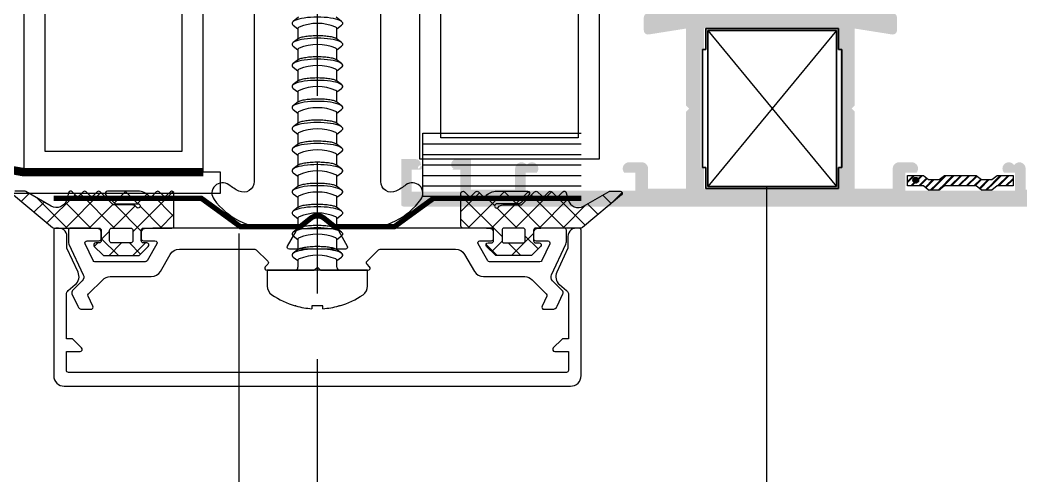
# Model space of a CAD drawing. Header units: inches. Extents: x 21 to 32698, y 13 to 3712.
# Drawn here: x 5369.68 to 5379.17, y 960.73 to 965.06 of the extents above; entities that cross this region are included whole.
import ezdxf

# ---------------------------------------------------------------- set-up
doc = ezdxf.new("R2010")
doc.units = ezdxf.units.IN
doc.header["$MEASUREMENT"] = 0
doc.set_wipeout_variables(frame=1)
doc.linetypes.add('1+1 dbx a2$0$374_BLD_A1_BLOK_2$0$HIDDEN', pattern=[0.375, 0.25, -0.125])
doc.linetypes.add('HIDDEN', pattern=[9.525, 6.35, -3.175])
for name, color, linetype, lineweight in [('Z_MİM_-KM-GLAZ', 8, 'Continuous', 25), ('Z_MİM_-KM-STRS', 8, 'Continuous', 25), ('Z_MİM_-KM-STRS-HID', 8, 'HIDDEN', 25), ('Z_MİM_78-köpük', 8, 'Continuous', 25), ('Z_MİM_aksesuar_k', 8, 'Continuous', 25), ('Z_MİM_ALUMINIUM', 8, 'Continuous', 25), ('Z_MİM_axis-su yalıtım', 8, 'HIDDEN', 25), ('Z_MİM_fitiller_k', 8, 'Continuous', 25), ('Z_MİM_MYM_alüminyum levha', 8, 'Continuous', 25), ('Z_MİM_MYM_CAM', 8, 'Continuous', 25), ('Z_MİM_MYM_MEMBRAN_', 8, 'HIDDEN', 25), ('Z_MİM_PROFIL', 8, 'Continuous', 25), ('Z_MİM_TR', 8, 'Continuous', 25), ('Z_MİM_yazı_numara_k', 8, 'Continuous', 25)]:
    doc.layers.add(name, color=color, linetype=linetype, lineweight=lineweight)
pattern_1 = [(45, (15.19323, -18.45002), (-0.1122532, 0.1122532), []), (135, (15.19323, -18.45002), (-0.1122532, -0.1122532), [])]

# ---------------------------------------------------------------- blocks, each defined once
blk = doc.blocks.new('D09056')
at = {"layer": 'Z_MİM_78-köpük'}
blk.add_lwpolyline([(6, -9.143, -0.314914), (6.657, -8.204, 0.149332), (9.81, -5.822, 0.850698), (8.418, -4.422, -0.156616), (5.062, -5.5), (5, -5.5), (5, -5.509), (1.8, -5.509), (1.8, -1.16), (0.625, -0.219, 0.351086), (-0.625, -0.219), (-1.8, -1.16), (-1.8, -5.509), (-5, -5.509), (-5.062, -5.5, -0.156616), (-8.418, -4.422, 0.850698), (-9.81, -5.822, 0.149332), (-6.657, -8.204, -0.314914), (-6, -9.143), (-6, -25.073, -0.555494), (-7.442, -25.97, -0.047351), (-8.397, -25.381, 0.866334), (-9.803, -26.775, 0.237484), (-4.371, -29.509), (4.371, -29.509, 0.237484), (9.803, -26.775, 0.866334), (8.397, -25.381, -0.047351), (7.442, -25.97, -0.555494), (6, -25.073)], format="xyb", close=True, dxfattribs=at)
blk = doc.blocks.new('32323')
at = {"linetype": 'Continuous'}
for p, q in [((-1.448, -20.668), (-1.955, -21.059)), ((2.621, -21.059), (2.112, -20.667)), ((-1.955, -21.413), (-1.517, -21.75)), ((-1.517, -21.715), (-1.517, -22.721)), ((2.183, -21.75), (2.621, -21.413)), ((2.183, -22.721), (2.183, -21.715)), ((-1.448, -22.668), (-1.955, -23.059)), ((2.621, -23.059), (2.112, -22.667)), ((-1.955, -23.413), (-1.517, -23.75)), ((-1.517, -23.715), (-1.517, -24.721)), ((2.183, -23.75), (2.621, -23.413)), ((2.183, -24.721), (2.183, -23.715)), ((-1.448, -24.668), (-1.955, -25.059)), ((2.621, -25.059), (2.112, -24.667)), ((-1.955, -25.413), (-1.517, -25.75)), ((2.183, -25.75), (2.621, -25.413)), ((-1.517, -25.715), (-1.517, -26.721)), ((2.183, -26.721), (2.183, -25.715)), ((-1.448, -26.668), (-1.955, -27.059)), ((-1.955, -27.413), (-1.517, -27.75)), ((2.621, -27.059), (2.112, -26.667)), ((2.183, -27.75), (2.621, -27.413)), ((-1.517, -27.715), (-1.517, -28.721)), ((2.183, -28.721), (2.183, -27.715)), ((-1.448, -28.668), (-1.955, -29.059)), ((-1.955, -29.413), (-1.517, -29.75)), ((2.621, -29.059), (2.112, -28.667)), ((2.183, -29.75), (2.621, -29.413)), ((-1.517, -29.715), (-1.517, -30.721)), ((2.183, -30.721), (2.183, -29.715)), ((-1.448, -30.668), (-1.955, -31.059)), ((2.621, -31.059), (2.112, -30.667)), ((-1.955, -31.413), (-1.517, -31.75)), ((-1.517, -31.715), (-1.517, -32.721)), ((2.183, -31.75), (2.621, -31.413)), ((2.183, -32.721), (2.183, -31.715)), ((-1.448, -32.668), (-1.955, -33.059)), ((2.621, -33.059), (2.112, -32.667)), ((-1.955, -33.413), (-1.517, -33.75)), ((-1.517, -33.715), (-1.517, -34.721)), ((2.183, -33.75), (2.621, -33.413)), ((2.183, -34.721), (2.183, -33.715)), ((-1.448, -34.668), (-1.955, -35.059)), ((2.621, -35.059), (2.112, -34.667)), ((-1.955, -35.413), (-1.517, -35.75)), ((-1.517, -35.715), (-1.517, -36.721)), ((2.183, -35.75), (2.621, -35.413)), ((2.183, -36.721), (2.183, -35.715)), ((-1.448, -36.668), (-1.955, -37.059)), ((2.621, -37.059), (2.112, -36.667)), ((-1.955, -37.413), (-1.517, -37.75)), ((-1.517, -37.715), (-1.517, -38.721)), ((2.183, -37.75), (2.621, -37.413)), ((2.183, -38.721), (2.183, -37.715)), ((-1.448, -38.668), (-1.955, -39.059)), ((2.621, -39.059), (2.112, -38.667)), ((-1.955, -39.413), (-1.517, -39.75)), ((-1.517, -39.715), (-1.517, -40.721)), ((2.183, -39.75), (2.621, -39.413)), ((2.183, -40.721), (2.183, -39.715)), ((-1.448, -40.668), (-1.955, -41.059)), ((2.621, -41.059), (2.112, -40.667)), ((-1.955, -41.413), (-1.517, -41.75)), ((-1.517, -41.715), (-1.517, -42.721)), ((2.183, -41.75), (2.621, -41.413)), ((2.183, -42.721), (2.183, -41.715)), ((-1.448, -42.668), (-1.955, -43.059)), ((2.621, -43.059), (2.112, -42.667)), ((-1.955, -43.413), (-1.517, -43.75)), ((2.183, -43.75), (2.621, -43.413)), ((-1.517, -43.715), (-1.517, -44.374)), ((2.183, -44.374), (2.183, -43.715)), ((-4.417, -44.674), (-4.417, -46.174)), ((5.083, -44.674), (-4.417, -44.674)), ((5.083, -46.174), (5.083, -44.674)), ((-1.702, -48.056), (-1.767, -48.056)), ((-0.187, -48.056), (-0.187, -48.318)), ((0.853, -48.056), (-0.187, -48.056)), ((0.853, -48.318), (0.853, -48.056)), ((2.433, -48.056), (2.367, -48.056))]:
    blk.add_line(p, q, dxfattribs=at)
at = {"linetype": 'Continuous', "flags": 128}
for points in [[(0.333, -20.65), (0.006, -20.655), (-0.315, -20.672), (-0.623, -20.698), (-0.914, -20.735), (-1.182, -20.781), (-1.421, -20.836), (-1.628, -20.898), (-1.798, -20.966), (-1.929, -21.039), (-2.017, -21.116), (-2.062, -21.196), (-2.062, -21.276), (-2.017, -21.355), (-1.955, -21.413)], [(2.621, -21.413), (2.682, -21.355), (2.727, -21.276), (2.727, -21.196), (2.682, -21.116), (2.594, -21.039), (2.464, -20.966), (2.293, -20.898), (2.087, -20.836), (1.847, -20.781), (1.58, -20.735), (1.289, -20.698), (0.98, -20.672), (0.659, -20.655), (0.333, -20.65)], [(0.333, -22.65), (0.006, -22.655), (-0.315, -22.672), (-0.623, -22.698), (-0.914, -22.735), (-1.182, -22.781), (-1.421, -22.836), (-1.628, -22.898), (-1.798, -22.966), (-1.929, -23.039), (-2.017, -23.116), (-2.062, -23.196), (-2.062, -23.276), (-2.017, -23.355), (-1.955, -23.413)], [(2.621, -23.413), (2.682, -23.355), (2.727, -23.276), (2.727, -23.196), (2.682, -23.116), (2.594, -23.039), (2.464, -22.966), (2.293, -22.898), (2.087, -22.836), (1.847, -22.781), (1.58, -22.735), (1.289, -22.698), (0.98, -22.672), (0.659, -22.655), (0.333, -22.65)], [(0.333, -24.65), (0.006, -24.655), (-0.315, -24.672), (-0.623, -24.698), (-0.914, -24.735), (-1.182, -24.781), (-1.421, -24.836), (-1.628, -24.898), (-1.798, -24.966), (-1.929, -25.039), (-2.017, -25.116), (-2.062, -25.196), (-2.062, -25.276), (-2.017, -25.355), (-1.955, -25.413)], [(2.621, -25.413), (2.682, -25.355), (2.727, -25.276), (2.727, -25.196), (2.682, -25.116), (2.594, -25.039), (2.464, -24.966), (2.293, -24.898), (2.087, -24.836), (1.847, -24.781), (1.58, -24.735), (1.289, -24.698), (0.98, -24.672), (0.659, -24.655), (0.333, -24.65)], [(0.333, -26.65), (0.006, -26.655), (-0.315, -26.672), (-0.623, -26.698), (-0.914, -26.735), (-1.182, -26.781), (-1.421, -26.836), (-1.628, -26.898), (-1.798, -26.966), (-1.929, -27.039), (-2.017, -27.116), (-2.062, -27.196), (-2.062, -27.276), (-2.017, -27.355), (-1.955, -27.413)], [(2.621, -27.413), (2.682, -27.355), (2.727, -27.276), (2.727, -27.196), (2.682, -27.116), (2.594, -27.039), (2.464, -26.966), (2.293, -26.898), (2.087, -26.836), (1.847, -26.781), (1.58, -26.735), (1.289, -26.698), (0.98, -26.672), (0.659, -26.655), (0.333, -26.65)], [(0.333, -28.65), (0.006, -28.655), (-0.315, -28.672), (-0.623, -28.698), (-0.914, -28.735), (-1.182, -28.781), (-1.421, -28.836), (-1.628, -28.898), (-1.798, -28.966), (-1.929, -29.039), (-2.017, -29.116), (-2.062, -29.196), (-2.062, -29.276), (-2.017, -29.355), (-1.955, -29.413)], [(2.621, -29.413), (2.682, -29.355), (2.727, -29.276), (2.727, -29.196), (2.682, -29.116), (2.594, -29.039), (2.464, -28.966), (2.293, -28.898), (2.087, -28.836), (1.847, -28.781), (1.58, -28.735), (1.289, -28.698), (0.98, -28.672), (0.659, -28.655), (0.333, -28.65)], [(0.333, -30.65), (0.006, -30.655), (-0.315, -30.672), (-0.623, -30.698), (-0.914, -30.735), (-1.182, -30.781), (-1.421, -30.836), (-1.628, -30.898), (-1.798, -30.966), (-1.929, -31.039), (-2.017, -31.116), (-2.062, -31.196), (-2.062, -31.276), (-2.017, -31.355), (-1.955, -31.413)], [(2.621, -31.413), (2.682, -31.355), (2.727, -31.276), (2.727, -31.196), (2.682, -31.116), (2.594, -31.039), (2.464, -30.966), (2.293, -30.898), (2.087, -30.836), (1.847, -30.781), (1.58, -30.735), (1.289, -30.698), (0.98, -30.672), (0.659, -30.655), (0.333, -30.65)], [(0.333, -32.65), (0.006, -32.655), (-0.315, -32.672), (-0.623, -32.698), (-0.914, -32.735), (-1.182, -32.781), (-1.421, -32.836), (-1.628, -32.898), (-1.798, -32.966), (-1.929, -33.039), (-2.017, -33.116), (-2.062, -33.196), (-2.062, -33.276), (-2.017, -33.355), (-1.955, -33.413)], [(2.621, -33.413), (2.682, -33.355), (2.727, -33.276), (2.727, -33.196), (2.682, -33.116), (2.594, -33.039), (2.464, -32.966), (2.293, -32.898), (2.087, -32.836), (1.847, -32.781), (1.58, -32.735), (1.289, -32.698), (0.98, -32.672), (0.659, -32.655), (0.333, -32.65)], [(0.333, -34.65), (0.006, -34.655), (-0.315, -34.672), (-0.623, -34.698), (-0.914, -34.735), (-1.182, -34.781), (-1.421, -34.836), (-1.628, -34.898), (-1.798, -34.966), (-1.929, -35.039), (-2.017, -35.116), (-2.062, -35.196), (-2.062, -35.276), (-2.017, -35.355), (-1.955, -35.413)], [(2.621, -35.413), (2.682, -35.355), (2.727, -35.276), (2.727, -35.196), (2.682, -35.116), (2.594, -35.039), (2.464, -34.966), (2.293, -34.898), (2.087, -34.836), (1.847, -34.781), (1.58, -34.735), (1.289, -34.698), (0.98, -34.672), (0.659, -34.655), (0.333, -34.65)], [(0.333, -36.65), (0.006, -36.655), (-0.315, -36.672), (-0.623, -36.698), (-0.914, -36.735), (-1.182, -36.781), (-1.421, -36.836), (-1.628, -36.898), (-1.798, -36.966), (-1.929, -37.039), (-2.017, -37.116), (-2.062, -37.196), (-2.062, -37.276), (-2.017, -37.355), (-1.955, -37.413)], [(2.621, -37.413), (2.682, -37.355), (2.727, -37.276), (2.727, -37.196), (2.682, -37.116), (2.594, -37.039), (2.464, -36.966), (2.293, -36.898), (2.087, -36.836), (1.847, -36.781), (1.58, -36.735), (1.289, -36.698), (0.98, -36.672), (0.659, -36.655), (0.333, -36.65)], [(0.333, -38.65), (0.006, -38.655), (-0.315, -38.672), (-0.623, -38.698), (-0.914, -38.735), (-1.182, -38.781), (-1.421, -38.836), (-1.628, -38.898), (-1.798, -38.966), (-1.929, -39.039), (-2.017, -39.116), (-2.062, -39.196), (-2.062, -39.276), (-2.017, -39.355), (-1.955, -39.413)], [(2.621, -39.413), (2.682, -39.355), (2.727, -39.276), (2.727, -39.196), (2.682, -39.116), (2.594, -39.039), (2.464, -38.966), (2.293, -38.898), (2.087, -38.836), (1.847, -38.781), (1.58, -38.735), (1.289, -38.698), (0.98, -38.672), (0.659, -38.655), (0.333, -38.65)], [(0.333, -40.65), (0.006, -40.655), (-0.315, -40.672), (-0.623, -40.698), (-0.914, -40.735), (-1.182, -40.781), (-1.421, -40.836), (-1.628, -40.898), (-1.798, -40.966), (-1.929, -41.039), (-2.017, -41.116), (-2.062, -41.196), (-2.062, -41.276), (-2.017, -41.355), (-1.955, -41.413)], [(2.621, -41.413), (2.682, -41.355), (2.727, -41.276), (2.727, -41.196), (2.682, -41.116), (2.594, -41.039), (2.464, -40.966), (2.293, -40.898), (2.087, -40.836), (1.847, -40.781), (1.58, -40.735), (1.289, -40.698), (0.98, -40.672), (0.659, -40.655), (0.333, -40.65)], [(0.333, -42.65), (0.006, -42.655), (-0.315, -42.672), (-0.623, -42.698), (-0.914, -42.735), (-1.182, -42.781), (-1.421, -42.836), (-1.628, -42.898), (-1.798, -42.966), (-1.929, -43.039), (-2.017, -43.116), (-2.062, -43.196), (-2.062, -43.276), (-2.017, -43.355), (-1.955, -43.413)], [(2.621, -43.413), (2.682, -43.355), (2.727, -43.276), (2.727, -43.196), (2.682, -43.116), (2.594, -43.039), (2.464, -42.966), (2.293, -42.898), (2.087, -42.836), (1.847, -42.781), (1.58, -42.735), (1.289, -42.698), (0.98, -42.672), (0.659, -42.655), (0.333, -42.65)]]:
    blk.add_lwpolyline(points, dxfattribs=at)
at = {"linetype": 'Continuous'}
for centre, radius, start, end in [((0.333, -25.659), 4.412, 66.87388, 113.12612), ((0.333, -27.659), 4.412, 66.87388, 113.12612), ((0.333, -29.659), 4.412, 66.87388, 113.12612), ((0.333, -31.659), 4.412, 66.87388, 113.12612), ((0.333, -33.659), 4.412, 66.87388, 113.12612), ((0.333, -35.659), 4.412, 66.87388, 113.12612), ((0.333, -37.659), 4.412, 66.87388, 113.12612), ((0.333, -39.659), 4.412, 66.87388, 113.12612), ((0.333, -41.659), 4.412, 66.87388, 113.12612), ((0.333, -43.659), 4.412, 66.87388, 113.12612), ((0.333, -45.659), 4.412, 66.87388, 113.12612), ((0.333, -47.659), 4.412, 66.87388, 113.12612), ((-1.817, -44.374), 0.3, 270, 0), ((2.483, -44.374), 0.3, 180, 270), ((-3.417, -46.174), 1, 180, 235.0659), ((4.083, -46.174), 1, 304.9341, 0), ((0.333, -40.805), 7.549, 235.0659, 253.84755), ((0.333, -40.805), 7.549, 286.15245, 304.9341), ((0.333, -40.805), 7.531, 254.32549, 266.04057), ((0.333, -40.805), 7.531, 273.95943, 285.67451)]:
    blk.add_arc(centre, radius, start, end, dxfattribs=at)
for points, knots in [([(-1.4, -21.601), (-1.437, -21.622), (-1.504, -21.659), (-1.513, -21.698), (-1.517, -21.715)], [0, 0, 0, 0, 0.544146, 1, 1, 1, 1]), ([(2.177, -21.715), (2.177, -21.703), (2.177, -21.673), (2.13, -21.634), (2.08, -21.609), (2.065, -21.601)], [0, 0, 0, 0, 0.3131142, 0.7960874, 1, 1, 1, 1]), ([(-1.446, -22.67), (-1.421, -22.652), (-1.366, -22.613), (-1.217, -22.558), (-1.02, -22.508), (-0.781, -22.465), (-0.514, -22.433), (-0.221, -22.409), (0.082, -22.396), (0.394, -22.393), (0.699, -22.4), (0.996, -22.417), (1.271, -22.443), (1.523, -22.478), (1.742, -22.521), (1.922, -22.572), (2.048, -22.622), (2.093, -22.657), (2.11, -22.67)], [0, 0, 0, 0, 0.055523, 0.121419, 0.189295, 0.25398, 0.320615, 0.384043, 0.449365, 0.511897, 0.576262, 0.638514, 0.70255, 0.765196, 0.829608, 0.8932, 0.958568, 1, 1, 1, 1]), ([(-1.4, -23.601), (-1.437, -23.622), (-1.504, -23.659), (-1.513, -23.698), (-1.517, -23.715)], [0, 0, 0, 0, 0.544146, 1, 1, 1, 1]), ([(2.177, -23.715), (2.177, -23.703), (2.177, -23.673), (2.13, -23.634), (2.08, -23.609), (2.065, -23.601)], [0, 0, 0, 0, 0.313114, 0.796087, 1, 1, 1, 1]), ([(-1.446, -24.67), (-1.421, -24.652), (-1.366, -24.613), (-1.217, -24.558), (-1.02, -24.508), (-0.781, -24.465), (-0.514, -24.433), (-0.221, -24.409), (0.082, -24.396), (0.394, -24.393), (0.699, -24.4), (0.996, -24.417), (1.271, -24.443), (1.523, -24.478), (1.742, -24.521), (1.922, -24.572), (2.048, -24.622), (2.093, -24.657), (2.11, -24.67)], [0, 0, 0, 0, 0.055523, 0.121419, 0.189295, 0.25398, 0.320615, 0.384043, 0.449365, 0.511897, 0.576262, 0.638514, 0.70255, 0.765196, 0.829608, 0.8932, 0.958568, 1, 1, 1, 1]), ([(-1.4, -25.601), (-1.437, -25.622), (-1.504, -25.659), (-1.513, -25.698), (-1.517, -25.715)], [0, 0, 0, 0, 0.5441463, 1, 1, 1, 1]), ([(2.177, -25.715), (2.177, -25.703), (2.177, -25.673), (2.13, -25.634), (2.08, -25.609), (2.065, -25.601)], [0, 0, 0, 0, 0.3131142, 0.7960874, 1, 1, 1, 1]), ([(-1.446, -26.67), (-1.421, -26.652), (-1.366, -26.613), (-1.217, -26.558), (-1.02, -26.508), (-0.781, -26.465), (-0.514, -26.433), (-0.221, -26.409), (0.082, -26.396), (0.394, -26.393), (0.699, -26.4), (0.996, -26.417), (1.271, -26.443), (1.523, -26.478), (1.742, -26.521), (1.922, -26.572), (2.048, -26.622), (2.093, -26.657), (2.11, -26.67)], [0, 0, 0, 0, 0.055523, 0.121419, 0.189295, 0.25398, 0.320615, 0.384043, 0.449365, 0.511897, 0.576262, 0.638514, 0.70255, 0.765196, 0.829608, 0.8932, 0.958568, 1, 1, 1, 1]), ([(-1.4, -27.601), (-1.437, -27.622), (-1.504, -27.659), (-1.513, -27.698), (-1.517, -27.715)], [0, 0, 0, 0, 0.544146, 1, 1, 1, 1]), ([(-1.446, -28.67), (-1.421, -28.652), (-1.366, -28.613), (-1.217, -28.558), (-1.02, -28.508), (-0.781, -28.465), (-0.514, -28.433), (-0.221, -28.409), (0.082, -28.396), (0.394, -28.393), (0.699, -28.4), (0.996, -28.417), (1.271, -28.443), (1.523, -28.478), (1.742, -28.521), (1.922, -28.572), (2.048, -28.622), (2.093, -28.657), (2.11, -28.67)], [0, 0, 0, 0, 0.055523, 0.121419, 0.189295, 0.25398, 0.320615, 0.384043, 0.449365, 0.511897, 0.576262, 0.638514, 0.70255, 0.765196, 0.829608, 0.8932, 0.958568, 1, 1, 1, 1]), ([(2.177, -27.715), (2.177, -27.703), (2.177, -27.673), (2.13, -27.634), (2.08, -27.609), (2.065, -27.601)], [0, 0, 0, 0, 0.3131142, 0.7960874, 1, 1, 1, 1]), ([(-1.4, -29.601), (-1.437, -29.622), (-1.504, -29.659), (-1.513, -29.698), (-1.517, -29.715)], [0, 0, 0, 0, 0.544146, 1, 1, 1, 1]), ([(2.177, -29.715), (2.177, -29.703), (2.177, -29.673), (2.13, -29.634), (2.08, -29.609), (2.065, -29.601)], [0, 0, 0, 0, 0.313114, 0.796087, 1, 1, 1, 1]), ([(-1.446, -30.67), (-1.421, -30.652), (-1.366, -30.613), (-1.217, -30.558), (-1.02, -30.508), (-0.781, -30.465), (-0.514, -30.433), (-0.221, -30.409), (0.082, -30.396), (0.394, -30.393), (0.699, -30.4), (0.996, -30.417), (1.271, -30.443), (1.523, -30.478), (1.742, -30.521), (1.922, -30.572), (2.048, -30.622), (2.093, -30.657), (2.11, -30.67)], [0, 0, 0, 0, 0.055523, 0.121419, 0.189295, 0.25398, 0.320615, 0.384043, 0.449365, 0.511897, 0.576262, 0.638514, 0.70255, 0.765196, 0.829608, 0.8932, 0.958568, 1, 1, 1, 1]), ([(-1.4, -31.601), (-1.437, -31.622), (-1.504, -31.659), (-1.513, -31.698), (-1.517, -31.715)], [0, 0, 0, 0, 0.544146, 1, 1, 1, 1]), ([(2.177, -31.715), (2.177, -31.703), (2.177, -31.673), (2.13, -31.634), (2.08, -31.609), (2.065, -31.601)], [0, 0, 0, 0, 0.313114, 0.796087, 1, 1, 1, 1]), ([(-1.446, -32.67), (-1.421, -32.652), (-1.366, -32.613), (-1.217, -32.558), (-1.02, -32.508), (-0.781, -32.465), (-0.514, -32.433), (-0.221, -32.409), (0.082, -32.396), (0.394, -32.393), (0.699, -32.4), (0.996, -32.417), (1.271, -32.443), (1.523, -32.478), (1.742, -32.521), (1.922, -32.572), (2.048, -32.622), (2.093, -32.657), (2.11, -32.67)], [0, 0, 0, 0, 0.0555229, 0.1214188, 0.1892952, 0.2539803, 0.3206149, 0.3840434, 0.4493646, 0.5118974, 0.5762617, 0.6385136, 0.7025505, 0.7651964, 0.8296079, 0.8931997, 0.9585684, 1, 1, 1, 1]), ([(-1.4, -33.601), (-1.437, -33.622), (-1.504, -33.659), (-1.513, -33.698), (-1.517, -33.715)], [0, 0, 0, 0, 0.5441463, 1, 1, 1, 1]), ([(2.177, -33.715), (2.177, -33.703), (2.177, -33.673), (2.13, -33.634), (2.08, -33.609), (2.065, -33.601)], [0, 0, 0, 0, 0.3131142, 0.7960874, 1, 1, 1, 1]), ([(-1.446, -34.67), (-1.421, -34.652), (-1.366, -34.613), (-1.217, -34.558), (-1.02, -34.508), (-0.781, -34.465), (-0.514, -34.433), (-0.221, -34.409), (0.082, -34.396), (0.394, -34.393), (0.699, -34.4), (0.996, -34.417), (1.271, -34.443), (1.523, -34.478), (1.742, -34.521), (1.922, -34.572), (2.048, -34.622), (2.093, -34.657), (2.11, -34.67)], [0, 0, 0, 0, 0.0555229, 0.1214188, 0.1892952, 0.2539803, 0.3206149, 0.3840434, 0.4493646, 0.5118974, 0.5762617, 0.6385136, 0.7025505, 0.7651964, 0.8296079, 0.8931997, 0.9585684, 1, 1, 1, 1]), ([(-1.4, -35.601), (-1.437, -35.622), (-1.504, -35.659), (-1.513, -35.698), (-1.517, -35.715)], [0, 0, 0, 0, 0.544146, 1, 1, 1, 1]), ([(2.177, -35.715), (2.177, -35.703), (2.177, -35.673), (2.13, -35.634), (2.08, -35.609), (2.065, -35.601)], [0, 0, 0, 0, 0.313114, 0.796087, 1, 1, 1, 1]), ([(-1.446, -36.67), (-1.421, -36.652), (-1.366, -36.613), (-1.217, -36.558), (-1.02, -36.508), (-0.781, -36.465), (-0.514, -36.433), (-0.221, -36.409), (0.082, -36.396), (0.394, -36.393), (0.699, -36.4), (0.996, -36.417), (1.271, -36.443), (1.523, -36.478), (1.742, -36.521), (1.922, -36.572), (2.048, -36.622), (2.093, -36.657), (2.11, -36.67)], [0, 0, 0, 0, 0.0555229, 0.1214188, 0.1892952, 0.2539803, 0.3206149, 0.3840434, 0.4493646, 0.5118974, 0.5762617, 0.6385136, 0.7025505, 0.7651964, 0.8296079, 0.8931997, 0.9585684, 1, 1, 1, 1]), ([(-1.4, -37.601), (-1.437, -37.622), (-1.504, -37.659), (-1.513, -37.698), (-1.517, -37.715)], [0, 0, 0, 0, 0.544146, 1, 1, 1, 1]), ([(2.177, -37.715), (2.177, -37.703), (2.177, -37.673), (2.13, -37.634), (2.08, -37.609), (2.065, -37.601)], [0, 0, 0, 0, 0.313114, 0.796087, 1, 1, 1, 1]), ([(-1.446, -38.67), (-1.421, -38.652), (-1.366, -38.613), (-1.217, -38.558), (-1.02, -38.508), (-0.781, -38.465), (-0.514, -38.433), (-0.221, -38.409), (0.082, -38.396), (0.394, -38.393), (0.699, -38.4), (0.996, -38.417), (1.271, -38.443), (1.523, -38.478), (1.742, -38.521), (1.922, -38.572), (2.048, -38.622), (2.093, -38.657), (2.11, -38.67)], [0, 0, 0, 0, 0.0555229, 0.1214188, 0.1892952, 0.2539803, 0.3206149, 0.3840434, 0.4493646, 0.5118974, 0.5762617, 0.6385136, 0.7025505, 0.7651964, 0.8296079, 0.8931997, 0.9585684, 1, 1, 1, 1]), ([(-1.4, -39.601), (-1.437, -39.622), (-1.504, -39.659), (-1.513, -39.698), (-1.517, -39.715)], [0, 0, 0, 0, 0.5441463, 1, 1, 1, 1]), ([(2.177, -39.715), (2.177, -39.703), (2.177, -39.673), (2.13, -39.634), (2.08, -39.609), (2.065, -39.601)], [0, 0, 0, 0, 0.313114, 0.796087, 1, 1, 1, 1]), ([(-1.446, -40.67), (-1.421, -40.652), (-1.366, -40.613), (-1.217, -40.558), (-1.02, -40.508), (-0.781, -40.465), (-0.514, -40.433), (-0.221, -40.409), (0.082, -40.396), (0.394, -40.393), (0.699, -40.4), (0.996, -40.417), (1.271, -40.443), (1.523, -40.478), (1.742, -40.521), (1.922, -40.572), (2.048, -40.622), (2.093, -40.657), (2.11, -40.67)], [0, 0, 0, 0, 0.0555229, 0.1214188, 0.1892952, 0.2539803, 0.3206149, 0.3840434, 0.4493646, 0.5118974, 0.5762617, 0.6385136, 0.7025505, 0.7651964, 0.8296079, 0.8931997, 0.9585684, 1, 1, 1, 1]), ([(-1.4, -41.601), (-1.437, -41.622), (-1.504, -41.659), (-1.513, -41.698), (-1.517, -41.715)], [0, 0, 0, 0, 0.5441463, 1, 1, 1, 1]), ([(2.177, -41.715), (2.177, -41.703), (2.177, -41.673), (2.13, -41.634), (2.08, -41.609), (2.065, -41.601)], [0, 0, 0, 0, 0.313114, 0.796087, 1, 1, 1, 1]), ([(-1.446, -42.67), (-1.421, -42.652), (-1.366, -42.613), (-1.217, -42.558), (-1.02, -42.508), (-0.781, -42.465), (-0.514, -42.433), (-0.221, -42.409), (0.082, -42.396), (0.394, -42.393), (0.699, -42.4), (0.996, -42.417), (1.271, -42.443), (1.523, -42.478), (1.742, -42.521), (1.922, -42.572), (2.048, -42.622), (2.093, -42.657), (2.11, -42.67)], [0, 0, 0, 0, 0.055523, 0.121419, 0.189295, 0.25398, 0.320615, 0.384043, 0.449365, 0.511897, 0.576262, 0.638514, 0.70255, 0.765196, 0.829608, 0.8932, 0.958568, 1, 1, 1, 1]), ([(-1.4, -43.601), (-1.437, -43.622), (-1.504, -43.659), (-1.513, -43.698), (-1.517, -43.715)], [0, 0, 0, 0, 0.544146, 1, 1, 1, 1]), ([(2.177, -43.715), (2.177, -43.703), (2.177, -43.673), (2.13, -43.634), (2.08, -43.609), (2.065, -43.601)], [0, 0, 0, 0, 0.313114, 0.796087, 1, 1, 1, 1])]:
    blk.add_open_spline(points, degree=3, knots=knots, dxfattribs=at)
blk = doc.blocks.new('-KM-AL5 140_164')
at = {"layer": 'Z_MİM_ALUMINIUM'}
for points in [[(17.6932, -35.85), (17.6932, -34.47, 0.544797), (17.665, -34.4518, 0.47748), (17.5682, -34.53), (17.5682, -34.6411), (17.4626, -34.8676, 0.339454), (17.4889, -34.9865), (17.5554, -35.0422, -0.221695), (17.5732, -35.0805), (17.5732, -35.5), (17.5232, -35.5, 0.198912), (17.5091, -35.5059), (17.4291, -35.5859, 0.668179), (17.4432, -35.62), (17.5732, -35.62), (17.5732, -35.8, -0.414214), (17.5532, -35.82), (12.8332, -35.82, -0.414214), (12.8132, -35.8), (12.8132, -35.62), (12.9432, -35.62, 0.668179), (12.9574, -35.5859), (12.8774, -35.5059, 0.198912), (12.8632, -35.5), (12.8132, -35.5), (12.8132, -35.0805, -0.221695), (12.8311, -35.0422), (12.8975, -34.9865, 0.339454), (12.9239, -34.8676), (12.8182, -34.6411), (12.8182, -34.53, 0.47748), (12.7215, -34.4518, 0.544797), (12.6932, -34.47), (12.6932, -35.85, 0.414214), (12.7932, -35.95), (17.5932, -35.95, 0.414214)], [(13.0657, -34.7587), (12.9911, -34.5987, -0.548619), (13.0093, -34.5703), (13.1232, -34.5703, 0.414214), (13.1432, -34.5503), (13.1432, -34.4873, 0.388879), (13.1158, -34.4574), (13.035, -34.4504, 0.02182), (13.0332, -34.4503), (12.8532, -34.4503, 0.414214), (12.8332, -34.4703), (12.8332, -34.5803, 0.109518), (12.8379, -34.6014), (12.9738, -34.8928, -0.315299), (12.9638, -34.9493), (12.872, -35.0411, 0.315299), (12.866, -35.075), (12.9203, -35.1914, 0.291473), (12.9657, -35.2203), (13.0458, -35.2203, 0.548619), (13.064, -35.1918), (13.0194, -35.0962, -0.315299), (13.0234, -35.0736), (13.1574, -34.9396, -0.198912), (13.2281, -34.9103), (13.6186, -34.9103, 0.267949), (13.7052, -34.8603), (13.7976, -34.7003, -0.267949), (13.8842, -34.6503), (14.5993, -34.6503, -0.198912), (14.6135, -34.6561), (14.7221, -34.7648, -0.414214), (14.7221, -34.7931), (14.6991, -34.8161, 0.668179), (14.7132, -34.8503), (15.1632, -34.8503), (15.1932, -34.8203), (15.2232, -34.8503), (15.6732, -34.8503, 0.668179), (15.6874, -34.8161), (15.6643, -34.7931, -0.414214), (15.6643, -34.7648), (15.773, -34.6561, -0.198912), (15.7871, -34.6503), (16.5023, -34.6503, -0.267949), (16.5889, -34.7003), (16.6813, -34.8603, 0.267949), (16.7679, -34.9103), (17.1584, -34.9103, -0.198912), (17.2291, -34.9396), (17.3631, -35.0736, -0.315299), (17.3671, -35.0962), (17.3225, -35.1918, 0.548619), (17.3406, -35.2203), (17.4208, -35.2203, 0.291473), (17.4661, -35.1914), (17.5204, -35.075, 0.315299), (17.5144, -35.0411), (17.4226, -34.9493, -0.315299), (17.4127, -34.8928), (17.5485, -34.6014, 0.109518), (17.5532, -34.5803), (17.5532, -34.4703, 0.414214), (17.5332, -34.4503), (17.3532, -34.4503, 0.02182), (17.3515, -34.4504), (17.2706, -34.4574, 0.388879), (17.2432, -34.4873), (17.2432, -34.5503, 0.414214), (17.2632, -34.5703), (17.3772, -34.5703, -0.548619), (17.3953, -34.5987), (17.3207, -34.7587, -0.291473), (17.3026, -34.7703), (16.8256, -34.7703, -0.267949), (16.8083, -34.7603), (16.7159, -34.6003, -0.57735), (16.7332, -34.5703), (16.8432, -34.5703, 0.414214), (16.8632, -34.5503), (16.8632, -34.4873, 0.388879), (16.8358, -34.4574), (16.755, -34.4504, 0.02182), (16.7532, -34.4503), (15.4132, -34.4503, 0.57735), (15.3959, -34.4803), (15.4767, -34.6203, -0.57735), (15.4594, -34.6503), (14.927, -34.6503, -0.57735), (14.9097, -34.6203), (14.9905, -34.4803, 0.57735), (14.9732, -34.4503), (13.6332, -34.4503, 0.02182), (13.6315, -34.4504), (13.5506, -34.4574, 0.388879), (13.5232, -34.4873), (13.5232, -34.5503, 0.414214), (13.5432, -34.5703), (13.6532, -34.5703, -0.57735), (13.6705, -34.6003), (13.5782, -34.7603, -0.267949), (13.5609, -34.7703), (13.0839, -34.7703, -0.291473)]]:
    blk.add_lwpolyline(points, format="xyb", close=True, dxfattribs=at)
at = {"layer": 'Z_MİM_axis-su yalıtım', "ltscale": 25, "const_width": 0.05, "elevation": -0.0016}
blk.add_lwpolyline([(12.6928, -34.1674), (14.0932, -34.1674), (14.4628, -34.4361), (15.0307, -34.4361), (15.1308, -34.356, -0.350813), (15.2557, -34.356), (15.3557, -34.4361), (15.9236, -34.4361), (16.2932, -34.1674), (17.6937, -34.1674)], format="xyb", dxfattribs=at)
at = {"layer": 'Z_MİM_fitiller_k', "linetype": 'Continuous', "flags": 128}
for points in [[(13.4432, -34.57, -0.414214), (13.4232, -34.59), (13.2432, -34.59, -0.414214), (13.2232, -34.57), (13.2232, -34.47, -0.414214), (13.2432, -34.45), (13.4232, -34.45, -0.414214), (13.4432, -34.47)], [(16.9432, -34.57, 0.414214), (16.9632, -34.59), (17.1432, -34.59, 0.414214), (17.1632, -34.57), (17.1632, -34.47, 0.414214), (17.1432, -34.45), (16.9632, -34.45, 0.414214), (16.9432, -34.47)]]:
    blk.add_lwpolyline(points, format="xyb", close=True, dxfattribs=at)
at = {"layer": 'Z_MİM_MYM_CAM'}
blk.add_line((17.6932, -34.15, -0.0016), (16.1932, -34.15, -0.0016), dxfattribs=at)
blk.add_wipeout([(151.4879, -34.02), (151.7258, -15.4799), (149.45, -15.45), (149.45, 7.15), (9.45, 7.15), (9.45, -15.45), (7.3978, -15.45), (7.5673, -34.0611)])
h = blk.add_hatch()
h.set_pattern_fill('ANSI31', color=256, scale=0.016667, angle=270, style=0)
h.set_pattern_definition([(45, (59.00231, -105.584917), (0.037417734, -0.037417734), [])])
h.paths.add_polyline_path([(20.7877, -34.0503), (20.7877, -33.9503), (20.9377, -33.9503), (20.9877, -33.9903), (21.0877, -33.9903), (21.1377, -33.9503), (21.4377, -33.9503), (21.4877, -33.9903), (21.5877, -33.9903), (21.6377, -33.9503), (21.7877, -33.9503), (21.7877, -34.0503), (21.6377, -34.0503), (21.5877, -34.0903), (21.4877, -34.0903), (21.4377, -34.0503), (21.1377, -34.0503), (21.0877, -34.0903), (20.9877, -34.0903), (20.9377, -34.0503)])
h = blk.add_hatch()
h.set_pattern_fill('ANSI31', color=256, scale=0.016667, angle=90, style=0)
h.set_pattern_definition([(225, (147.39294, 32.41075), (-0.037417734, 0.037417734), [])])
h.paths.add_polyline_path([(20.7877, -34.0503), (20.7877, -33.9503), (20.9377, -33.9503), (20.9877, -33.9903), (21.0877, -33.9903), (21.1377, -33.9503), (21.4377, -33.9503), (21.4877, -33.9903), (21.5877, -33.9903), (21.6377, -33.9503), (21.7877, -33.9503), (21.7877, -34.0503), (21.6377, -34.0503), (21.5877, -34.0903), (21.4877, -34.0903), (21.4377, -34.0503), (21.1377, -34.0503), (21.0877, -34.0903), (20.9877, -34.0903), (20.9377, -34.0503)])
at = {"layer": 'Z_MİM_fitiller_k'}
h = blk.add_hatch(dxfattribs=at)
h.set_pattern_fill('ANSI37', color=256, scale=0.05)
h.set_pattern_definition(pattern_1)
h.paths.add_polyline_path([(12.7132, -30.45, 0.414214), (12.6932, -30.47), (12.6932, -31.38, 0.668179), (12.7274, -31.3942), (12.7657, -31.3559, -0.414214), (12.7939, -31.3559), (12.8322, -31.3942, 0.414214), (12.8605, -31.3942), (12.9009, -31.3537, -0.427607), (12.9298, -31.3544, 0.210768), (13.0332, -31.4), (13.3249, -31.4, 0.668179), (13.3391, -31.3659), (13.2679, -31.2947, 0.198912), (13.2325, -31.28), (13.0332, -31.28, -1.650385), (13.0496, -31.2486, 0.245393), (13.0907, -31.27), (13.2604, -31.27, -0.198912), (13.2745, -31.2759), (13.3928, -31.3942, 0.414214), (13.4211, -31.3942), (13.4594, -31.3559, -0.414214), (13.4877, -31.3559), (13.5259, -31.3942, 0.414214), (13.5542, -31.3942), (13.5925, -31.3559, -0.414214), (13.6208, -31.3559), (13.6591, -31.3942, 0.668179), (13.6932, -31.38), (13.6932, -30.47, 0.414214), (13.6732, -30.45), (13.4032, -30.45, -0.414214), (13.3832, -30.43), (13.3832, -30.33, -0.414214), (13.4032, -30.31), (13.4349, -30.31, 0.668179), (13.4491, -30.2759), (13.3691, -30.1959, 0.198912), (13.3549, -30.19), (13.0315, -30.19, 0.198912), (13.0174, -30.1959), (12.9374, -30.2759, 0.668179), (12.9515, -30.31), (12.9832, -30.31, -0.414214), (13.0032, -30.33), (13.0032, -30.43, -0.414214), (12.9832, -30.45)])
h.paths.add_polyline_path([(12.9941, -30.63), (13.3923, -30.63, -0.388879), (13.4621, -30.6939), (13.4866, -30.9739, -0.440011), (13.4168, -31.05), (12.9696, -31.05, -0.440011), (12.8999, -30.9739), (12.9244, -30.6939, -0.388879)], flags=16)
h.paths.add_polyline_path([(13.0832, -30.43, 0.414214), (13.1032, -30.45), (13.2832, -30.45, 0.414214), (13.3032, -30.43), (13.3032, -30.33, 0.414214), (13.2832, -30.31), (13.1032, -30.31, 0.414214), (13.0832, -30.33)], flags=16)
h.paths.add_polyline_path([(13.0388, -34.1441), (13.0005, -34.1059, 0.414214), (12.9722, -34.1059), (12.9339, -34.1441, -0.414214), (12.9057, -34.1441), (12.8674, -34.1059, 0.57735), (12.8339, -34.1148), (12.816, -34.1815, -0.493145), (12.6694, -34.2422), (12.4277, -34.1027, 0.131652), (12.4177, -34.1), (12.3239, -34.1, 0.700208), (12.311, -34.1353), (12.6805, -34.4453, 0.176327), (12.6933, -34.45), (13.1232, -34.45, -0.414214), (13.1432, -34.47), (13.1432, -34.57, -0.414214), (13.1232, -34.59), (13.0915, -34.59, 0.668179), (13.0774, -34.6241), (13.1574, -34.7041, 0.198912), (13.1715, -34.71), (13.4949, -34.71, 0.198912), (13.5091, -34.7041), (13.5891, -34.6241, 0.668179), (13.5749, -34.59), (13.5432, -34.59, -0.414214), (13.5232, -34.57), (13.5232, -34.47, -0.414214), (13.5432, -34.45), (13.8132, -34.45, 0.414214), (13.8332, -34.43), (13.8332, -34.12, 0.668179), (13.7991, -34.1059), (13.7608, -34.1441, -0.414214), (13.7325, -34.1441), (13.6942, -34.1059, 0.414214), (13.6659, -34.1059), (13.6255, -34.1463, -0.427607), (13.5966, -34.1456, 0.210768), (13.4932, -34.1), (13.2015, -34.1, 0.668179), (13.1874, -34.1341), (13.2586, -34.2054, 0.198912), (13.2939, -34.22), (13.4932, -34.22, -1.650385), (13.4768, -34.2514, 0.245393), (13.4358, -34.23), (13.2661, -34.23, -0.198912), (13.2519, -34.2241), (13.1336, -34.1059, 0.414214), (13.1054, -34.1059), (13.0671, -34.1441, -0.414214)])
h.paths.add_polyline_path([(13.2432, -34.45), (13.4232, -34.45, -0.414214), (13.4432, -34.47), (13.4432, -34.57, -0.414214), (13.4232, -34.59), (13.2432, -34.59, -0.414214), (13.2232, -34.57), (13.2232, -34.47, -0.414214)], flags=16)
h = blk.add_hatch(dxfattribs=at)
h.set_pattern_fill('ANSI37', color=256, scale=0.05)
h.set_pattern_definition(pattern_1)
h.paths.add_polyline_path([(17.4032, -30.45, -0.414214), (17.3832, -30.43), (17.3832, -30.33, -0.414214), (17.4032, -30.31), (17.4349, -30.31, 0.668179), (17.4491, -30.2759), (17.3691, -30.1959, 0.198912), (17.3549, -30.19), (17.0315, -30.19, 0.198912), (17.0174, -30.1959), (16.9374, -30.2759, 1.274187), (16.9708, -30.3143, -0.627364), (17.0032, -30.33), (17.0032, -30.43, -0.414214), (16.9832, -30.45), (16.7132, -30.45, 0.414214), (16.6932, -30.47), (16.6932, -31.38, 0.668179), (16.7274, -31.3942), (16.7657, -31.3559, -0.414214), (16.7939, -31.3559), (16.8322, -31.3942, 0.414214), (16.8605, -31.3942), (16.8988, -31.3559, -0.414214), (16.9271, -31.3559), (16.9654, -31.3942, 0.414214), (16.9936, -31.3942), (17.1178, -31.27), (17.2958, -31.27, 0.245393), (17.3368, -31.2486, -1.650385), (17.3532, -31.28), (17.1539, -31.28, 0.198912), (17.1186, -31.2947), (17.0474, -31.3659, 0.668179), (17.0615, -31.4), (17.3532, -31.4, 0.210768), (17.4566, -31.3544, -0.427607), (17.4855, -31.3537), (17.5259, -31.3942, 0.414214), (17.5542, -31.3942), (17.5925, -31.3559, -0.414214), (17.6208, -31.3559), (17.6591, -31.3942, 0.668179), (17.6932, -31.38), (17.6932, -30.47, 0.414214), (17.6732, -30.45)])
h.paths.add_polyline_path([(17.4621, -30.6939), (17.4866, -30.9739, -0.440011), (17.4168, -31.05), (16.9696, -31.05, -0.440011), (16.8999, -30.9739), (16.9244, -30.6939, -0.388879), (16.9941, -30.63), (17.3923, -30.63, -0.388879)], flags=16)
h.paths.add_polyline_path([(17.2832, -30.45, 0.414214), (17.3032, -30.43), (17.3032, -30.33, 0.414214), (17.2832, -30.31), (17.1032, -30.31, 0.414214), (17.0832, -30.33), (17.0832, -30.43, 0.414214), (17.1032, -30.45)], flags=17)
h.paths.add_polyline_path([(17.3477, -34.1441, -0.414214), (17.3194, -34.1441), (17.2811, -34.1059, 0.414214), (17.2528, -34.1059), (17.1287, -34.23), (16.9507, -34.23, 0.245393), (16.9096, -34.2514, -1.650385), (16.8932, -34.22), (17.0925, -34.22, 0.198912), (17.1279, -34.2054), (17.1991, -34.1341, 0.668179), (17.1849, -34.1), (16.8932, -34.1, 0.210768), (16.7898, -34.1456, -0.427607), (16.7609, -34.1463), (16.7205, -34.1059, 0.414214), (16.6922, -34.1059), (16.6539, -34.1441, -0.414214), (16.6257, -34.1441), (16.5874, -34.1059, 0.668179), (16.5532, -34.12), (16.5532, -34.43, 0.414214), (16.5732, -34.45), (16.8432, -34.45, -0.414214), (16.8632, -34.47), (16.8632, -34.57, -0.414214), (16.8432, -34.59), (16.8115, -34.59, 0.668179), (16.7974, -34.6241), (16.8774, -34.7041, 0.198912), (16.8915, -34.71), (17.2149, -34.71, 0.198912), (17.2291, -34.7041), (17.3091, -34.6241, 1.274187), (17.2757, -34.5857, -0.627364), (17.2432, -34.57), (17.2432, -34.47, -0.414214), (17.2632, -34.45), (17.6931, -34.45, 0.176327), (17.706, -34.4453), (18.0754, -34.1353, 0.700208), (18.0626, -34.1), (17.9687, -34.1, 0.131652), (17.9587, -34.1027), (17.717, -34.2422, -0.493145), (17.5704, -34.1815), (17.5525, -34.1148, 0.57735), (17.5191, -34.1059), (17.4808, -34.1441, -0.414214), (17.4525, -34.1441), (17.4142, -34.1059, 0.414214), (17.3859, -34.1059)])
h.paths.add_polyline_path([(17.1632, -34.47), (17.1632, -34.57, -0.414214), (17.1432, -34.59), (16.9632, -34.59, -0.414214), (16.9432, -34.57), (16.9432, -34.47, -0.414214), (16.9632, -34.45), (17.1432, -34.45, -0.414214)], flags=16)
h = blk.add_hatch(dxfattribs=at)
h.set_pattern_fill('ANSI37', color=256, scale=0.05)
h.set_pattern_definition(pattern_1)
h.paths.add_polyline_path([(17.6732, -30.45, -0.414214), (17.6932, -30.47), (17.6932, -31.38, -0.668179), (17.6591, -31.3942), (17.6208, -31.3559, 0.414214), (17.5925, -31.3559), (17.5542, -31.3942, -0.414214), (17.5259, -31.3942), (17.4855, -31.3537, 0.427607), (17.4566, -31.3544, -0.210768), (17.3532, -31.4), (17.0615, -31.4, -0.668179), (17.0474, -31.3659), (17.1186, -31.2947, -0.198912), (17.1539, -31.28), (17.3532, -31.28, 1.650385), (17.3368, -31.2486, -0.245393), (17.2958, -31.27), (17.1261, -31.27, 0.198912), (17.1119, -31.2759), (16.9936, -31.3942, -0.414214), (16.9654, -31.3942), (16.9271, -31.3559, 0.414214), (16.8988, -31.3559), (16.8605, -31.3942, -0.414214), (16.8322, -31.3942), (16.7939, -31.3559, 0.414214), (16.7657, -31.3559), (16.7274, -31.3942, -0.668179), (16.6932, -31.38), (16.6932, -30.47, -0.414214), (16.7132, -30.45), (16.9832, -30.45, 0.414214), (17.0032, -30.43), (17.0032, -30.33, 0.414214), (16.9832, -30.31), (16.9515, -30.31, -0.668179), (16.9374, -30.2759), (17.0174, -30.1959, -0.198912), (17.0315, -30.19), (17.3549, -30.19, -0.198912), (17.3691, -30.1959), (17.4491, -30.2759, -0.668179), (17.4349, -30.31), (17.4032, -30.31, 0.414214), (17.3832, -30.33), (17.3832, -30.43, 0.414214), (17.4032, -30.45)])
h.paths.add_polyline_path([(17.3923, -30.63), (16.9941, -30.63, 0.388879), (16.9244, -30.6939), (16.8999, -30.9739, 0.440011), (16.9696, -31.05), (17.4168, -31.05, 0.440011), (17.4866, -30.9739), (17.4621, -30.6939, 0.388879)], flags=16)
h.paths.add_polyline_path([(17.3032, -30.43, -0.414214), (17.2832, -30.45), (17.1032, -30.45, -0.414214), (17.0832, -30.43), (17.0832, -30.33, -0.414214), (17.1032, -30.31), (17.2832, -30.31, -0.414214), (17.3032, -30.33)], flags=16)
h.paths.add_polyline_path([(17.3477, -34.1441), (17.3859, -34.1059, -0.414214), (17.4142, -34.1059), (17.4525, -34.1441, 0.414214), (17.4808, -34.1441), (17.5191, -34.1059, -0.57735), (17.5525, -34.1148), (17.5704, -34.1815, 0.493145), (17.717, -34.2422), (17.9587, -34.1027, -0.131652), (17.9687, -34.1), (18.0626, -34.1, -0.700208), (18.0754, -34.1353), (17.706, -34.4453, -0.176327), (17.6931, -34.45), (17.2632, -34.45, 0.414214), (17.2432, -34.47), (17.2432, -34.57, 0.414214), (17.2632, -34.59), (17.2949, -34.59, -0.668179), (17.3091, -34.6241), (17.2291, -34.7041, -0.198912), (17.2149, -34.71), (16.8915, -34.71, -0.198912), (16.8774, -34.7041), (16.7974, -34.6241, -0.668179), (16.8115, -34.59), (16.8432, -34.59, 0.414214), (16.8632, -34.57), (16.8632, -34.47, 0.414214), (16.8432, -34.45), (16.5732, -34.45, -0.414214), (16.5532, -34.43), (16.5532, -34.12, -0.668179), (16.5874, -34.1059), (16.6257, -34.1441, 0.414214), (16.6539, -34.1441), (16.6922, -34.1059, -0.414214), (16.7205, -34.1059), (16.7609, -34.1463, 0.427607), (16.7898, -34.1456, -0.210768), (16.8932, -34.1), (17.1849, -34.1, -0.668179), (17.1991, -34.1341), (17.1279, -34.2054, -0.198912), (17.0925, -34.22), (16.8932, -34.22, 1.650385), (16.9096, -34.2514, -0.245393), (16.9507, -34.23), (17.1204, -34.23, 0.198912), (17.1345, -34.2241), (17.2528, -34.1059, -0.414214), (17.2811, -34.1059), (17.3194, -34.1441, 0.414214)])
h.paths.add_polyline_path([(17.1432, -34.45), (16.9632, -34.45, 0.414214), (16.9432, -34.47), (16.9432, -34.57, 0.414214), (16.9632, -34.59), (17.1432, -34.59, 0.414214), (17.1632, -34.57), (17.1632, -34.47, 0.414214)], flags=16)
at = {"layer": 'Z_MİM_PROFIL'}
h = blk.add_hatch(color=256, dxfattribs=at)
h.paths.add_polyline_path([(20.3694, -32.3953), (19.4877, -32.3953), (18.606, -32.3953, -0.843039), (18.5477, -32.3853), (18.5477, -32.3653), (18.6213, -32.0906), (18.6029, -32.0722, 0.176327), (18.5905, -32.0664), (18.3503, -32.0454, 1.138359), (18.3528, -32.1048, 0.697699), (18.3246, -32.1536), (18.4177, -32.2653), (18.4177, -32.3969), (18.3214, -32.4121, 0.368919), (18.2877, -32.4516), (18.2877, -32.5731, 0.461006), (18.3339, -32.6126), (18.6877, -32.5566), (18.6877, -33.2853), (18.7177, -33.3153), (18.6877, -33.3453), (18.6877, -34.0753), (18.3277, -34.0753), (18.3277, -33.8853, 0.414214), (18.2677, -33.8253), (18.1477, -33.8253, 0.648232), (18.103, -33.9253), (18.2077, -33.9253), (18.2077, -34.0953), (17.1677, -34.0953), (17.1677, -33.9253), (17.2724, -33.9253, 1.074745), (17.1777, -33.8521, 0.742955), (17.0677, -33.8853), (17.0677, -34.0853), (16.6477, -34.0853), (16.6477, -33.7953), (16.5109, -33.7953, 0.746966), (16.4837, -33.8872, -0.236898), (16.4677, -33.8953), (16.5477, -33.8953), (16.5477, -34.1053), (16.0877, -34.1053), (16.0877, -33.8953), (16.1677, -33.8953, 4.221222), (16.1516, -33.8872, 0.746966), (16.1244, -33.7953), (15.9877, -33.7953), (15.9877, -34.2253, 0.414214), (16.0077, -34.2453), (22.9677, -34.2453, 0.414214), (22.9877, -34.2253), (22.9877, -33.7953), (22.8509, -33.7953, 0.746966), (22.8237, -33.8872, -0.236898), (22.8077, -33.8953), (22.8877, -33.8953), (22.8877, -34.1053), (22.4277, -34.1053), (22.4277, -33.8953), (22.5077, -33.8953, 4.221222), (22.4916, -33.8872, 0.746966), (22.4644, -33.7953), (22.3277, -33.7953), (22.3277, -34.0853), (21.9077, -34.0853), (21.9077, -33.8853, 0.742955), (21.7977, -33.8521, 1.074745), (21.703, -33.9253), (21.8077, -33.9253), (21.8077, -34.0953), (20.7677, -34.0953), (20.7677, -33.9253), (20.8724, -33.9253, 0.648232), (20.8277, -33.8253), (20.7077, -33.8253, 0.414214), (20.6477, -33.8853), (20.6477, -34.0753), (20.2877, -34.0753), (20.2877, -33.3453), (20.2577, -33.3153), (20.2877, -33.2853), (20.2877, -32.5566), (20.6414, -32.6126, 0.461006), (20.6877, -32.5731), (20.6877, -32.4516, 0.368919), (20.6539, -32.4121), (20.5577, -32.3969), (20.5577, -32.2653), (20.6507, -32.1536, 0.697699), (20.6226, -32.1048, 1.138359), (20.6251, -32.0454), (20.3849, -32.0664, 0.176327), (20.3725, -32.0722), (20.3541, -32.0906), (20.4357, -32.3953), (20.426, -32.3953, -0.707107)])
h.paths.add_polyline_path([(20.1177, -32.5553), (20.1177, -32.7553), (20.1477, -32.7553), (20.1477, -33.8753), (20.1177, -33.8753), (20.1177, -34.0753), (19.4877, -34.0753), (18.8577, -34.0753), (18.8577, -33.8753), (18.8277, -33.8753), (18.8277, -32.7553), (18.8577, -32.7553), (18.8577, -32.5553), (19.4877, -32.5553)], flags=16)
at = {"layer": 'Z_MİM_yazı_numara_k'}
h = blk.add_hatch(dxfattribs=at)
h.set_pattern_fill('LINE', color=256, scale=0.0375, angle=225, style=0)
h.set_pattern_definition([(225, (29.855931, -36.1200734), (0.003314563, -0.003314563), [])])
edge = h.paths.add_edge_path()
edge.add_arc((20.8656, -33.9959), 0.0271, 0, 360)
h = blk.add_hatch(dxfattribs=at)
h.set_pattern_fill('LINE', color=256, scale=0.0375, angle=45, style=0)
h.set_pattern_definition([(45, (176.539321, -37.0540915), (-0.00331456304, 0.00331456304), [])])
edge = h.paths.add_edge_path()
edge.add_arc((20.8656, -33.9959), 0.0271, 0, 360)
at = {"linetype": '1+1 dbx a2$0$374_BLD_A1_BLOK_2$0$HIDDEN', "ltscale": 5}
blk.add_line((15.1932, -40.6951, -0.0016), (15.1932, -14.7253, -0.0016), dxfattribs=at)
for points in [[(17.8642, -33.7949), (16.1642, -33.7949), (16.1642, -31.2949), (17.8642, -31.2949)], [(12.4105, -33.9197), (14.1105, -33.9197), (14.1105, -31.4197), (12.4105, -31.4197)], [(17.6642, -33.5949), (16.3642, -33.5949), (16.3642, -31.4949), (17.6642, -31.4949)], [(12.6105, -33.7197), (13.9105, -33.7197), (13.9105, -31.6197), (12.6105, -31.6197)], [(20.1341, -33.8753), (20.1641, -33.8753), (20.1641, -32.7553), (20.1341, -32.7553), (20.1341, -32.5553), (19.5041, -32.5553), (18.8741, -32.5553), (18.8741, -32.7553), (18.8441, -32.7553), (18.8441, -33.8753), (18.8741, -33.8753), (18.8741, -34.0753), (19.5041, -34.0753), (20.1341, -34.0753)], [(21.1377, -34.0503), (21.0877, -34.0903), (20.9877, -34.0903), (20.9377, -34.0503), (20.7877, -34.0503), (20.7877, -33.9503), (20.9377, -33.9503), (20.9877, -33.9903), (21.0877, -33.9903), (21.1377, -33.9503), (21.4377, -33.9503), (21.4877, -33.9903), (21.5877, -33.9903), (21.6377, -33.9503), (21.7877, -33.9503), (21.7877, -34.0503), (21.6377, -34.0503), (21.5877, -34.0903), (21.4877, -34.0903), (21.4377, -34.0503)], [(21.1377, -34.0503), (21.0877, -34.0903), (20.9877, -34.0903), (20.9377, -34.0503), (20.7877, -34.0503), (20.7877, -33.9503), (20.9377, -33.9503), (20.9877, -33.9903), (21.0877, -33.9903), (21.1377, -33.9503), (21.4377, -33.9503), (21.4877, -33.9903), (21.5877, -33.9903), (21.6377, -33.9503), (21.7877, -33.9503), (21.7877, -34.0503), (21.6377, -34.0503), (21.5877, -34.0903), (21.4877, -34.0903), (21.4377, -34.0503)]]:
    blk.add_lwpolyline(points, close=True)
at = {"layer": 'Z_MİM_aksesuar_k'}
for p, q in [((20.1141, -32.5753), (18.8941, -34.0553)), ((18.8941, -32.5753), (20.1141, -34.0553)), ((18.8941, -32.5753), (20.1141, -34.0553)), ((20.1141, -32.5753), (18.8941, -34.0553)), ((20.1141, -32.5753), (18.8941, -34.0553)), ((18.8941, -32.5753), (20.1141, -34.0553))]:
    blk.add_line(p, q, dxfattribs=at)
for points in [[(18.8941, -32.5753), (20.1141, -32.5753), (20.1141, -34.0553), (18.8941, -34.0553)], [(20.1141, -32.5753), (18.8941, -32.5753), (18.8941, -34.0553), (20.1141, -34.0553)], [(18.8941, -32.5753), (20.1141, -32.5753), (20.1141, -34.0553), (18.8941, -34.0553)]]:
    blk.add_lwpolyline(points, close=True, dxfattribs=at)
at = {"layer": 'Z_MİM_fitiller_k', "linetype": 'Continuous', "flags": 128}
blk.add_lwpolyline([(12.311, -34.1353), (12.6805, -34.4453, 0.176327), (12.6933, -34.45), (13.1232, -34.45, -0.414214), (13.1432, -34.47), (13.1432, -34.57, -0.414214), (13.1232, -34.59), (13.0915, -34.59, 0.668179), (13.0774, -34.6241), (13.1574, -34.7041, 0.198912), (13.1715, -34.71), (13.4949, -34.71, 0.198912), (13.5091, -34.7041), (13.5891, -34.6241, 0.668179), (13.5749, -34.59), (13.5432, -34.59, -0.414214), (13.5232, -34.57), (13.5232, -34.47, -0.414214), (13.5432, -34.45), (13.8132, -34.45, 0.414214), (13.8332, -34.43), (13.8332, -34.12, 0.668179), (13.7991, -34.1059), (13.7608, -34.1441, -0.414214), (13.7325, -34.1441), (13.6942, -34.1059, 0.414214), (13.6659, -34.1059), (13.6255, -34.1463, -0.427607), (13.5966, -34.1456, 0.210768), (13.4932, -34.1), (13.2015, -34.1, 0.668179), (13.1874, -34.1341), (13.2586, -34.2054, 0.198912), (13.2939, -34.22), (13.4932, -34.22, -1.650385), (13.4768, -34.2514, 0.245393), (13.4358, -34.23), (13.2661, -34.23, -0.198912), (13.2519, -34.2241), (13.1336, -34.1059, 0.414214), (13.1054, -34.1059), (13.0671, -34.1441, -0.414214), (13.0388, -34.1441), (13.0005, -34.1059, 0.414214), (12.9722, -34.1059), (12.9339, -34.1441, -0.414214), (12.9057, -34.1441), (12.8674, -34.1059, 0.57735), (12.8339, -34.1148), (12.816, -34.1815, -0.493145), (12.6694, -34.2422), (12.4277, -34.1027, 0.131652), (12.4177, -34.1), (12.3239, -34.1, 0.700208)], format="xyb", dxfattribs=at)
blk.add_lwpolyline([(17.5704, -34.1815, 0.493145), (17.717, -34.2422), (17.9587, -34.1027, -0.131652), (17.9687, -34.1), (18.0626, -34.1, -0.700208), (18.0754, -34.1353), (17.706, -34.4453, -0.176327), (17.6931, -34.45), (17.2632, -34.45, 0.414214), (17.2432, -34.47), (17.2432, -34.57, 0.414214), (17.2632, -34.59), (17.2949, -34.59, -0.668179), (17.3091, -34.6241), (17.2291, -34.7041, -0.198912), (17.2149, -34.71), (16.8915, -34.71, -0.198912), (16.8774, -34.7041), (16.7974, -34.6241, -0.668179), (16.8115, -34.59), (16.8432, -34.59, 0.414214), (16.8632, -34.57), (16.8632, -34.47, 0.414214), (16.8432, -34.45), (16.5732, -34.45, -0.414214), (16.5532, -34.43), (16.5532, -34.12, -0.668179), (16.5874, -34.1059), (16.6257, -34.1441, 0.414214), (16.6539, -34.1441), (16.6922, -34.1059, -0.414214), (16.7205, -34.1059), (16.7609, -34.1463, 0.427607), (16.7898, -34.1456, -0.210768), (16.8932, -34.1), (17.1849, -34.1, -0.668179), (17.1991, -34.1341), (17.1279, -34.2054, -0.198912), (17.0925, -34.22), (16.8932, -34.22, 1.650385), (16.9096, -34.2514, -0.245393), (16.9507, -34.23), (17.1204, -34.23, 0.198912), (17.1345, -34.2241), (17.2528, -34.1059, -0.414214), (17.2811, -34.1059), (17.3194, -34.1441, 0.414214), (17.3477, -34.1441), (17.3859, -34.1059, -0.414214), (17.4142, -34.1059), (17.4525, -34.1441, 0.414214), (17.4808, -34.1441), (17.5191, -34.1059, -0.57735), (17.5525, -34.1148)], format="xyb", close=True, dxfattribs=at)
at = {"layer": 'Z_MİM_MYM_alüminyum levha'}
blk.add_lwpolyline([(7.5087, -15.7805, -0.414214), (7.5088, -15.7805), (7.5088, -20.3918), (7.5088, -33.9197, 0.414214), (7.7088, -34.1197), (14.2749, -34.1197), (14.2749, -33.9197), (7.7088, -33.9197, -0.414214), (7.7088, -33.9197), (7.7088, -20.3918), (7.7088, -15.7805, 0.000012), (7.7088, -15.7805), (7.5088, -15.7805)], format="xyb", dxfattribs=at)
at = {"layer": 'Z_MİM_MYM_CAM'}
for p, q in [((16.1932, -34.15, -0.0016), (16.1932, -33.55, -0.0016)), ((16.1932, -33.55, -0.0016), (17.6932, -33.55, -0.0016)), ((16.1932, -33.65, -0.0016), (17.6932, -33.65, -0.0016)), ((16.1932, -33.75, -0.0016), (17.6932, -33.75, -0.0016)), ((16.1932, -33.85, -0.0016), (17.6932, -33.85, -0.0016)), ((16.1932, -33.95, -0.0016), (17.6932, -33.95, -0.0016)), ((16.1932, -34.05, -0.0016), (17.6932, -34.05, -0.0016))]:
    blk.add_line(p, q, dxfattribs=at)
at = {"layer": 'Z_MİM_MYM_MEMBRAN_', "ltscale": 20, "const_width": 0.08}
blk.add_lwpolyline([(14.1105, -33.9197), (12.4105, -33.9197), (9.337, -33.3721), (9.337, -33.3721), (9.4832, -15.4647), (8.3978, -15.45), (7.8978, -15.45)], dxfattribs=at)
at = {"layer": 'Z_MİM_PROFIL'}
for points in [[(18.8741, -32.5553), (19.5041, -32.5553), (20.1341, -32.5553), (20.1341, -32.7553), (20.1641, -32.7553), (20.1641, -33.8753), (20.1341, -33.8753), (20.1341, -34.0753), (19.5041, -34.0753), (18.8741, -34.0753), (18.8741, -33.8753), (18.8441, -33.8753), (18.8441, -32.7553), (18.8741, -32.7553)], [(20.1341, -32.5553), (19.5041, -32.5553), (18.8741, -32.5553), (18.8741, -32.7553), (18.8441, -32.7553), (18.8441, -33.8753), (18.8741, -33.8753), (18.8741, -34.0753), (19.5041, -34.0753), (20.1341, -34.0753), (20.1341, -33.8753), (20.1641, -33.8753), (20.1641, -32.7553), (20.1341, -32.7553)], [(18.8741, -32.5553), (19.5041, -32.5553), (20.1341, -32.5553), (20.1341, -32.7553), (20.1641, -32.7553), (20.1641, -33.8753), (20.1341, -33.8753), (20.1341, -34.0753), (19.5041, -34.0753), (18.8741, -34.0753), (18.8741, -33.8753), (18.8441, -33.8753), (18.8441, -32.7553), (18.8741, -32.7553)]]:
    blk.add_lwpolyline(points, close=True, dxfattribs=at)
at = {"layer": 'Z_MİM_yazı_numara_k'}
blk.add_circle((20.8656, -33.9959), 0.0271, dxfattribs=at)
blk.add_circle((20.8656, -33.9959), 0.0271, dxfattribs=at)
at = {"xscale": 0.1, "yscale": 0.1, "zscale": 0.1}
blk.add_blockref('32323', (15.16, -30.3829, -0.0016), dxfattribs=at)
at = {"layer": 'Z_MİM_TR', "xscale": 0.1, "yscale": 0.1, "zscale": 0.1}
blk.add_blockref('D09056', (15.1932, -31.502, -0.0016), dxfattribs=at)

msp = doc.modelspace()

# ---------------------------------------------------------------- linework, layer by layer
at = {"layer": 'Z_MİM_-KM-STRS'}
msp.add_lwpolyline([(5376.757, 982.0831), (5376.757, 727.0831), (4606.7571, 727.0831), (4606.7571, 982.0831)], dxfattribs=at)
at = {"layer": 'Z_MİM_-KM-STRS-HID'}
msp.add_lwpolyline([(5371.757, 982.0831), (5371.757, 732.0831), (4611.7571, 732.0831), (4611.7571, 982.0831)], dxfattribs=at)

# ---------------------------------------------------------------- next in the draw order: block references
at = {"layer": 'Z_MİM_-KM-GLAZ'}
msp.add_blockref('-KM-AL5 140_164', (5357.3073, 997.5332), dxfattribs=at)

doc.saveas('drawing.dxf')
